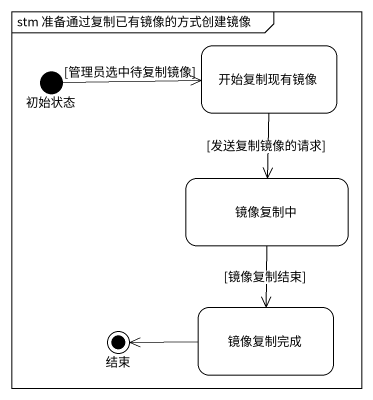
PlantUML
@startuml
mainframe stm 准备通过复制已有镜像的方式创建镜像
hide empty description
state 初始状态 <<start>>
state 开始复制现有镜像
state 镜像复制中
state 结束 <<end>>
state 镜像复制完成
初始状态 -right-> 开始复制现有镜像 : [管理员选中待复制镜像]
开始复制现有镜像 --> 镜像复制中 : [发送复制镜像的请求]
镜像复制中 --> 镜像复制完成 : [镜像复制结束]
镜像复制完成 -left-> 结束
@enduml
